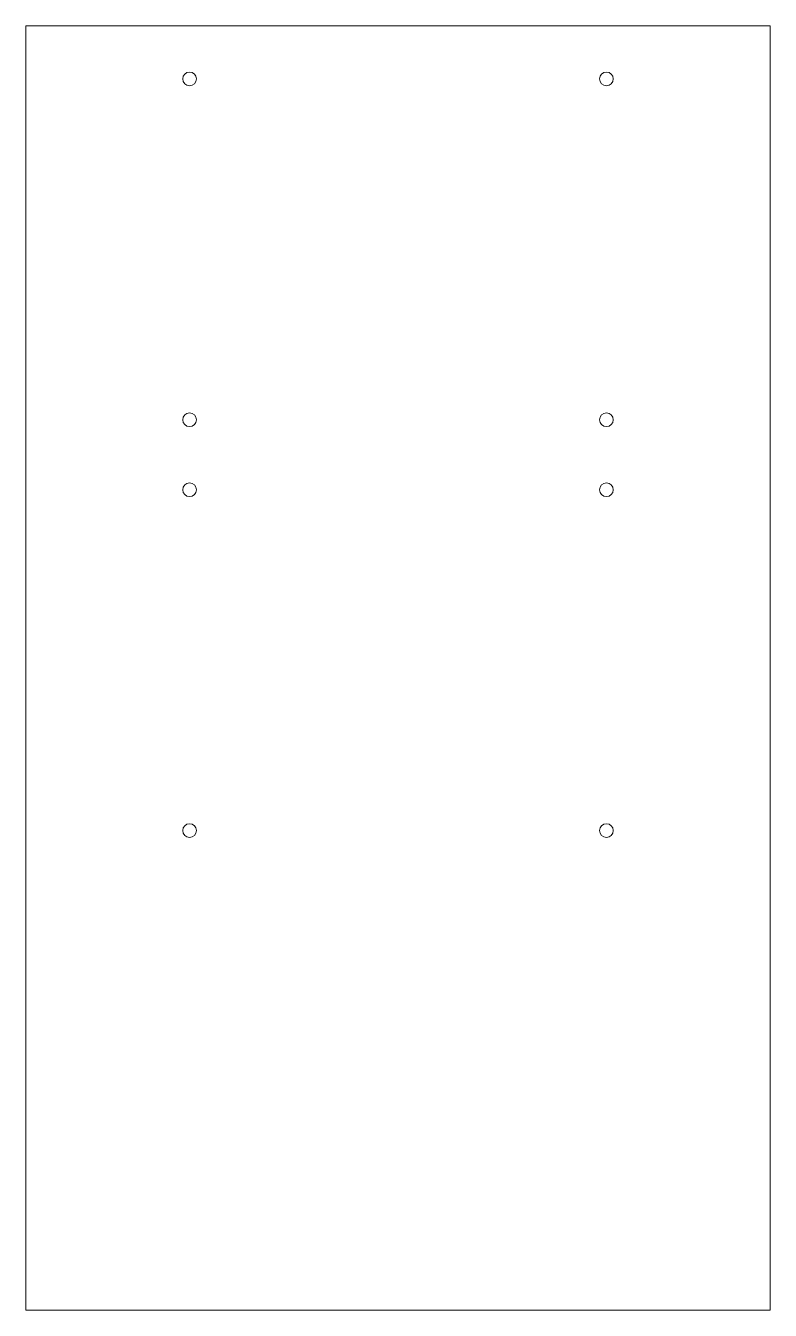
# Model space of a CAD drawing. Header units: millimetres. Extents: x -142 to 142, y -245 to 245.
import ezdxf

# ---------------------------------------------------------------- set-up
doc = ezdxf.new("R2010")
doc.units = ezdxf.units.MM

msp = doc.modelspace()

# ---------------------------------------------------------------- linework, layer by layer
at = {"color": 7, "linetype": 'Continuous', "lineweight": 15}
for p, q in [((142, 245), (-142, 245)), ((-142, 245), (-142, -245)), ((142, -245), (142, 245)), ((-142, -245), (142, -245))]:
    msp.add_line(p, q, dxfattribs=at)
for centre in [(-79.5, 224.7), (79.5, 224.7), (-79.5, 94.7), (79.5, 94.7), (-79.5, 68), (79.5, 68), (-79.5, -62), (79.5, -62)]:
    msp.add_circle(centre, 2.6, dxfattribs=at)

doc.saveas('drawing.dxf')
